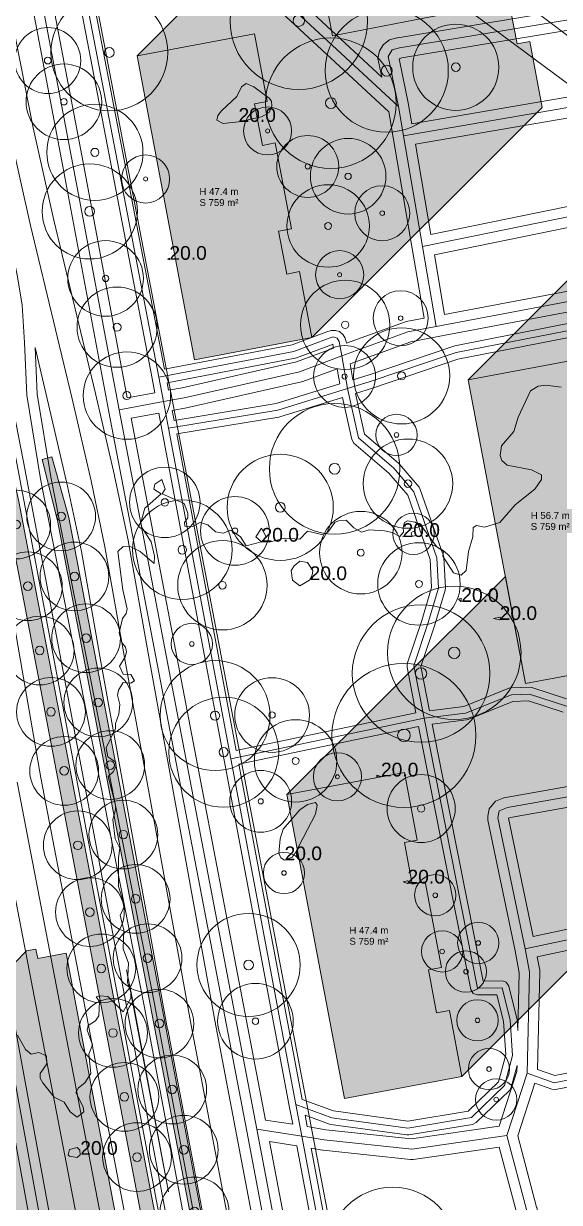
# Model space of a CAD drawing. Header units: metres. Extents: x -8 to 1190, y -11 to 1223.
# Drawn here: x 711.3 to 789.3, y 441 to 612.6 of the extents above; entities that cross this region are included whole.
import ezdxf

# ---------------------------------------------------------------- set-up
doc = ezdxf.new("R2010")
doc.units = ezdxf.units.M
doc.header["$MEASUREMENT"] = 0
for name, color, linetype, lineweight, true_color in [('TPX_BUILDING_AREAS_TEXT', 7, 'CONTINUOUS', 0, 0x000000), ('TPX_BUILDING_HEIGHTS_TEXT', 7, 'CONTINUOUS', 0, 0x000000), ('TPX_BUILDINGS', 7, 'CONTINUOUS', 0, 0x000000), ('TPX_BUILDINGS_HATCH', 7, 'CONTINUOUS', 0, 0xf0f0f0), ('TPX_BUILDINGS_SHADOWS_HATCH', 7, 'CONTINUOUS', 0, 0x000000), ('TPX_BUILDINGS_SHADOWS_OUTLINES', 7, 'CONTINUOUS', 0, 0x000000), ('TPX_CADASTRES', 7, 'CONTINUOUS', 0, 0x646464), ('TPX_CONTOUR_LINES_5M', 7, 'CONTINUOUS', 0, 0x969696), ('TPX_CONTOUR_LINES_5M_TEXT', 7, 'CONTINUOUS', 0, 0x000000), ('TPX_RAILWAYS_AXES', 7, 'CONTINUOUS', 0, 0x464646), ('TPX_ROADS_AXES', 7, 'CONTINUOUS', 0, 0x323232), ('TPX_ROADS_CONTOURS', 7, 'CONTINUOUS', 0, 0x646464), ('TPX_VEGETATION_GREEN_SPACES', 7, 'CONTINUOUS', 0, 0x58ba48), ('TPX_VEGETATION_GREEN_SPACES_HATCH', 7, 'CONTINUOUS', 0, 0x58ba48), ('TPX_VEGETATION_TREES_INDIVIDUAL', 7, 'CONTINUOUS', 0, 0x136734)]:
    doc.layers.add(name, color=color, linetype=linetype, lineweight=lineweight, true_color=true_color)
doc.styles.add('TPX_TEXTE', font='arial.ttf')

# ---------------------------------------------------------------- blocks, each defined once
blk = doc.blocks.new('TREETR007_CR075')
at = {"layer": 'TPX_VEGETATION_TREES_INDIVIDUAL'}
for radius in [7.5, 0.7083333333333334]:
    blk.add_circle((0, 0, 0.0361), radius, dxfattribs=at)
blk = doc.blocks.new('TREETR006_CR063')
at = {"layer": 'TPX_VEGETATION_TREES_INDIVIDUAL'}
for radius in [6.27, 0.625]:
    blk.add_circle((0, 0, 0.0361), radius, dxfattribs=at)
blk = doc.blocks.new('TREETR006_CR070')
at = {"layer": 'TPX_VEGETATION_TREES_INDIVIDUAL'}
for radius in [7, 0.5833333333333334]:
    blk.add_circle((0, 0, 0.0361), radius, dxfattribs=at)
blk = doc.blocks.new('TREETR003_CR030')
at = {"layer": 'TPX_VEGETATION_TREES_INDIVIDUAL'}
for radius in [3, 0.3333333333333333]:
    blk.add_circle((0, 0, 0.0361), radius, dxfattribs=at)
blk = doc.blocks.new('TREETR005_CR065')
at = {"layer": 'TPX_VEGETATION_TREES_INDIVIDUAL'}
for radius in [6.5, 0.5416666666666666]:
    blk.add_circle((0, 0, 0.0361), radius, dxfattribs=at)
blk = doc.blocks.new('TREETR007_CR085')
at = {"layer": 'TPX_VEGETATION_TREES_INDIVIDUAL'}
for radius in [8.5, 0.7083333333333334]:
    blk.add_circle((0, 0, 0.0361), radius, dxfattribs=at)
blk = doc.blocks.new('TREETR003_CR035')
at = {"layer": 'TPX_VEGETATION_TREES_INDIVIDUAL'}
for radius in [3.5, 0.2916666666666667]:
    blk.add_circle((0, 0, 0.0361), radius, dxfattribs=at)
blk = doc.blocks.new('TREETR004_CR045')
at = {"layer": 'TPX_VEGETATION_TREES_INDIVIDUAL'}
for radius in [4.5, 0.375]:
    blk.add_circle((0, 0, 0.0361), radius, dxfattribs=at)
blk = doc.blocks.new('TREETR005_CR060')
at = {"layer": 'TPX_VEGETATION_TREES_INDIVIDUAL'}
for radius in [6, 0.5]:
    blk.add_circle((0, 0, 0.0361), radius, dxfattribs=at)
blk = doc.blocks.new('TREETR005_CR050')
at = {"layer": 'TPX_VEGETATION_TREES_INDIVIDUAL'}
for radius in [4.95, 0.5416666666666666]:
    blk.add_circle((0, 0, 0.0361), radius, dxfattribs=at)
blk = doc.blocks.new('TREETR008_CR095')
at = {"layer": 'TPX_VEGETATION_TREES_INDIVIDUAL'}
for radius in [9.5, 0.7916666666666666]:
    blk.add_circle((0, 0, 0.0361), radius, dxfattribs=at)
blk = doc.blocks.new('TREETR005_CR055')
at = {"layer": 'TPX_VEGETATION_TREES_INDIVIDUAL'}
for radius in [5.5, 0.4583333333333333]:
    blk.add_circle((0, 0, 0.0361), radius, dxfattribs=at)
blk = doc.blocks.new('TREETR006_CR064')
at = {"layer": 'TPX_VEGETATION_TREES_INDIVIDUAL'}
for radius in [6.36, 0.5833333333333334]:
    blk.add_circle((0, 0, 0.0361), radius, dxfattribs=at)
blk = doc.blocks.new('TREETR003_CR040')
at = {"layer": 'TPX_VEGETATION_TREES_INDIVIDUAL'}
for radius in [4, 0.3333333333333333]:
    blk.add_circle((0, 0, 0.0361), radius, dxfattribs=at)
blk = doc.blocks.new('TREETR006_CR050')
at = {"layer": 'TPX_VEGETATION_TREES_INDIVIDUAL'}
for radius in [5, 0.625]:
    blk.add_circle((0, 0, 0.0361), radius, dxfattribs=at)
blk = doc.blocks.new('TREETR007_CR069')
at = {"layer": 'TPX_VEGETATION_TREES_INDIVIDUAL'}
for radius in [6.92, 0.7083333333333334]:
    blk.add_circle((0, 0, 0.0361), radius, dxfattribs=at)
blk = doc.blocks.new('TREETR006_CR072')
at = {"layer": 'TPX_VEGETATION_TREES_INDIVIDUAL'}
for radius in [7.24, 0.625]:
    blk.add_circle((0, 0, 0.0361), radius, dxfattribs=at)
blk = doc.blocks.new('TREETR007_CR080')
at = {"layer": 'TPX_VEGETATION_TREES_INDIVIDUAL'}
for radius in [8, 0.6666666666666666]:
    blk.add_circle((0, 0, 0.0361), radius, dxfattribs=at)
blk = doc.blocks.new('TREETR004_CR050')
at = {"layer": 'TPX_VEGETATION_TREES_INDIVIDUAL'}
for radius in [5, 0.4166666666666667]:
    blk.add_circle((0, 0, 0.0361), radius, dxfattribs=at)
blk = doc.blocks.new('TREETR008_CR097')
at = {"layer": 'TPX_VEGETATION_TREES_INDIVIDUAL'}
for radius in [9.71, 0.8333333333333334]:
    blk.add_circle((0, 0, 0.0361), radius, dxfattribs=at)
blk = doc.blocks.new('TREETR009_CR105')
at = {"layer": 'TPX_VEGETATION_TREES_INDIVIDUAL'}
for radius in [10.48, 0.9166666666666666]:
    blk.add_circle((0, 0, 0.0361), radius, dxfattribs=at)
blk = doc.blocks.new('TREETR006_CR058')
at = {"layer": 'TPX_VEGETATION_TREES_INDIVIDUAL'}
for radius in [5.83, 0.5833333333333334]:
    blk.add_circle((0, 0, 0.0361), radius, dxfattribs=at)
blk = doc.blocks.new('TREETR005_CR054')
at = {"layer": 'TPX_VEGETATION_TREES_INDIVIDUAL'}
for radius in [5.44, 0.4583333333333333]:
    blk.add_circle((0, 0, 0.0361), radius, dxfattribs=at)
blk = doc.blocks.new('TREETR008_CR090')
at = {"layer": 'TPX_VEGETATION_TREES_INDIVIDUAL'}
for radius in [8.96, 0.7916666666666666]:
    blk.add_circle((0, 0, 0.0361), radius, dxfattribs=at)
blk = doc.blocks.new('TREETR005_CR048')
at = {"layer": 'TPX_VEGETATION_TREES_INDIVIDUAL'}
for radius in [4.8, 0.5]:
    blk.add_circle((0, 0, 0.0361), radius, dxfattribs=at)
blk = doc.blocks.new('TREETR005_CR051')
at = {"layer": 'TPX_VEGETATION_TREES_INDIVIDUAL'}
for radius in [5.13, 0.5416666666666666]:
    blk.add_circle((0, 0, 0.0361), radius, dxfattribs=at)
blk = doc.blocks.new('TREETR007_CR077')
at = {"layer": 'TPX_VEGETATION_TREES_INDIVIDUAL'}
for radius in [7.72, 0.7083333333333334]:
    blk.add_circle((0, 0, 0.0361), radius, dxfattribs=at)
blk = doc.blocks.new('TREETR008_CR100')
at = {"layer": 'TPX_VEGETATION_TREES_INDIVIDUAL'}
for radius in [10, 0.8333333333333334]:
    blk.add_circle((0, 0, 0.0361), radius, dxfattribs=at)

msp = doc.modelspace()

# ---------------------------------------------------------------- hatches: boundary and pattern name
at = {"layer": 'TPX_BUILDINGS_HATCH'}
for points in [[(744.9250020496547, 611.0661301291548), (727.8215341083705, 607.8721708930098), (736.1679296009243, 563.6504072821699), (753.2689227573574, 566.8552860892378), (751.4592265598476, 576.4628281272016), (749.5953683368862, 576.1152786887251), (748.417452763766, 582.3505940116011), (750.2813100330532, 582.6981434500776), (747.9203328602016, 595.1905741370283), (746.0564794056118, 594.8430266059004), (744.9141149036586, 600.8911013281904), (746.7779674045742, 601.2386498129927), (744.9250020496547, 611.0661301291548)], [(793.1193561069667, 563.9186262763105), (776.0101956836879, 560.7117371237837), (784.3542108051479, 516.5008930838667), (801.4660386554897, 519.696899858769), (799.6455726139247, 529.313415018376), (797.7817029468715, 528.9658541358076), (796.6063317768276, 535.1902661002241), (798.4702004902065, 535.5378269827925), (796.1147555820644, 548.0430769599043), (794.2534608356655, 547.6846165335737), (793.1110705845058, 553.7326893485151), (794.9749345295131, 554.0802492774092), (794.3225697986782, 557.5396799719892), (793.1193561069667, 563.9186262763105)], [(766.7380084507167, 503.5428328192793), (749.6368770115077, 500.3379254019819), (757.9832334034145, 456.1161217368208), (775.0926179401577, 459.32297083502635), (773.2747735492885, 468.9285978949629), (771.4108895771205, 468.58104368811473), (770.2329797260463, 474.8163647330366), (772.0968617908657, 475.16391893988475), (769.7440528385341, 487.65828558569774), (767.8720168583095, 487.3088078177534), (766.7296580784023, 493.35688921576366), (768.6016921512783, 493.7063660300337), (766.7380084507167, 503.5428328192793)]]:
    msp.add_hatch(color=256, dxfattribs=at).paths.add_polyline_path(points)
at = {"layer": 'TPX_BUILDINGS_SHADOWS_HATCH'}
for points in [[(761.3383950702846, 641.3890328085981), (727.8215455524623, 607.8721842444502), (744.9249991886318, 611.0661406195723), (746.7779750339687, 601.2386603034101), (744.9141263477504, 600.8910946524702), (746.0564870350063, 594.8430380499922), (747.920330952853, 595.1905846274458), (750.2813176624477, 582.6981529868208), (748.4174642078578, 582.3505863822065), (749.5953759662807, 576.1152901328169), (751.459224652499, 576.4628376639448), (753.2689303867519, 566.8552946723066), (786.7857846729457, 600.3721480048262), (784.9760875217617, 609.97969004279), (783.1122292988002, 609.6321406043135), (782.1752452366054, 614.5920796073042), (783.7981709949672, 616.215005365666), (783.2363166324794, 619.1878914511763), (778.9511451236904, 618.3666214621626), (778.534341763705, 620.5352549231611), (755.9955634586513, 616.220340219792), (753.5937718860805, 628.703154054936), (766.3861655704677, 631.1565432227217), (764.3065156452358, 641.9433102286421), (761.3383950702846, 641.3890328085981)], [(781.4083671085536, 532.1094164527021), (749.6368884555995, 500.33793875342235), (766.7380055896938, 503.54284330969676), (768.6016997806728, 493.70637652045116), (766.7296685688198, 493.3568815863691), (767.872024487704, 487.3088202155195), (769.7440499775112, 487.6582960761152), (772.0968694202602, 475.1639275229536), (770.2329911701381, 474.8163571036421), (771.4108972065151, 468.58105513220653), (773.2747706882656, 468.92860743170604), (775.0926255695522, 459.3229803717695), (808.6094789020717, 492.83983275061473), (806.7916345112026, 502.44545981055126), (804.9277505390346, 502.0979056037031), (803.9907741062343, 507.0578322089277), (805.6137227527797, 508.68078085547313), (803.2609138004482, 521.1751475012861), (802.8716077320278, 521.1024698889814), (828.3259515278041, 546.5568136847578), (815.1256913654506, 544.1727642691694), (812.4234418384731, 559.024274317082), (836.5784873478115, 563.3868374503218), (836.6517352573574, 562.9668240225874), (839.2807797901332, 548.5353417075239), (847.5539216510952, 556.8084826148115), (844.9248742572963, 571.2399716055952), (844.8516377918422, 571.6599764502607), (837.6297692768276, 570.3556618369184), (836.9401340000331, 574.0077604926191), (838.5631551258266, 575.6307816184126), (836.2077092640102, 588.1360325491987), (834.3464145176113, 587.7775711691938), (833.4449281208217, 592.5502438223921), (835.0678882114589, 594.1732039130293), (833.2123097889125, 604.011581865605), (816.103150319308, 600.8046917594038), (776.0102090351284, 560.7117504752241), (793.1193532459438, 563.918636766728), (794.9749421589077, 554.0802597678266), (793.1110820285976, 553.7326817191206), (794.25346846506, 547.6846289313398), (796.1147527210414, 548.0430874503218), (798.470208119601, 535.5378355658613), (796.6063432209194, 535.1902584708296), (797.781710576266, 528.9658655798994), (799.6455707065761, 529.3134245551191), (801.4660453312099, 519.6969084418379), (784.3542127124965, 516.5008835471235), (781.4083671085536, 532.1094164527021)]]:
    msp.add_hatch(color=256, dxfattribs=at).paths.add_polyline_path(points)
h = msp.add_hatch(color=256, dxfattribs=at)
h.paths.add_polyline_path([(648.9327287189662, 464.45872542029247), (633.3763923160732, 448.9023890173994), (701.9572515003383, 461.705182520207), (710.8142175190151, 414.6234192526899), (726.3705586902797, 430.17975851660594), (717.5136022083461, 477.26152178412303), (713.3828553669155, 476.49038645392284), (713.1129283420742, 477.85122152930126), (711.7461337558925, 477.58639952307567), (710.0228738300502, 475.8631395972334), (648.9327287189662, 464.45872542029247)])
h.paths.add_polyline_path([(703.2608432285488, 469.10111662512645), (704.6276454441249, 469.3659491217695), (705.0375928394496, 467.29926058417186), (703.6707915775478, 467.03442045813426), (703.2608432285488, 469.10111662512645)], flags=16)
at = {"layer": 'TPX_VEGETATION_GREEN_SPACES_HATCH'}
for points in [[(705.202120732516, 567.3939804709516), (704.1375646106899, 567.2349600470625), (705.8265456669033, 557.518399683293), (707.9013518802822, 546.6040186560713), (745.4852609150112, 349.6486687338911), (747.4693908207119, 350.07060000067577), (712.2818812839687, 534.3462509787641), (710.6499976627529, 543.0176090872847), (708.6743115894496, 551.7229532874189), (707.3501519672573, 558.1769356406294), (705.202120732516, 567.3939804709516)], [(715.4411143772304, 549.4985031760298), (714.0189256183803, 549.1400599158369), (716.2606687061489, 540.255813089665), (752.4494857303798, 351.18762919073924), (753.8733949176967, 351.465924707707), (717.9112319462001, 540.6681189215742), (715.4411143772304, 549.4985031760298)]]:
    msp.add_hatch(color=256, dxfattribs=at).paths.add_polyline_path(points)

# ---------------------------------------------------------------- linework, layer by layer
at = {"layer": 'TPX_BUILDINGS', "elevation": 0.042100000000000005}
for points in [[(744.9250020496547, 611.0661301291548), (727.8215341083705, 607.8721708930098), (736.1679296009243, 563.6504072821699), (753.2689227573574, 566.8552860892378), (751.4592265598476, 576.4628281272016), (749.5953683368862, 576.1152786887251), (748.417452763766, 582.3505940116011), (750.2813100330532, 582.6981434500776), (747.9203328602016, 595.1905741370283), (746.0564794056118, 594.8430266059004), (744.9141149036586, 600.8911013281904), (746.7779674045742, 601.2386498129927)], [(793.1193561069667, 563.9186262763105), (776.0101956836879, 560.7117371237837), (784.3542108051479, 516.5008930838667), (801.4660386554897, 519.696899858769), (799.6455726139247, 529.313415018376), (797.7817029468715, 528.9658541358076), (796.6063317768276, 535.1902661002241), (798.4702004902065, 535.5378269827925), (796.1147555820644, 548.0430769599043), (794.2534608356655, 547.6846165335737), (793.1110705845058, 553.7326893485151), (794.9749345295131, 554.0802492774092), (794.3225697986782, 557.5396799719892)], [(766.7380084507167, 503.5428328192793), (749.6368770115077, 500.3379254019819), (757.9832334034145, 456.1161217368208), (775.0926179401577, 459.32297083502635), (773.2747735492885, 468.9285978949629), (771.4108895771205, 468.58104368811473), (770.2329797260463, 474.8163647330366), (772.0968617908657, 475.16391893988475), (769.7440528385341, 487.65828558569774), (767.8720168583095, 487.3088078177534), (766.7296580784023, 493.35688921576366), (768.6016921512783, 493.7063660300337)]]:
    msp.add_lwpolyline(points, close=True, dxfattribs=at)
at = {"layer": 'TPX_BUILDINGS_SHADOWS_OUTLINES', "elevation": 0.0391}
for points in [[(761.3383950702846, 641.3890328085981), (727.8215455524623, 607.8721842444502), (744.9249991886318, 611.0661406195723), (746.7779750339687, 601.2386603034101), (744.9141263477504, 600.8910946524702), (746.0564870350063, 594.8430380499922), (747.920330952853, 595.1905846274458), (750.2813176624477, 582.6981529868208), (748.4174642078578, 582.3505863822065), (749.5953759662807, 576.1152901328169), (751.459224652499, 576.4628376639448), (753.2689303867519, 566.8552946723066), (786.7857846729457, 600.3721480048262), (784.9760875217617, 609.97969004279), (783.1122292988002, 609.6321406043135), (782.1752452366054, 614.5920796073042), (783.7981709949672, 616.215005365666), (783.2363166324794, 619.1878914511763), (778.9511451236904, 618.3666214621626), (778.534341763705, 620.5352549231611), (755.9955634586513, 616.220340219792), (753.5937718860805, 628.703154054936), (766.3861655704677, 631.1565432227217), (764.3065156452358, 641.9433102286421)], [(648.9327287189662, 464.45872542029247), (633.3763923160732, 448.9023890173994), (701.9572515003383, 461.705182520207), (710.8142175190151, 414.6234192526899), (726.3705586902797, 430.17975851660594), (717.5136022083461, 477.26152178412303), (713.3828553669155, 476.49038645392284), (713.1129283420742, 477.85122152930126), (711.7461337558925, 477.58639952307567), (710.0228738300502, 475.8631395972334)]]:
    msp.add_lwpolyline(points, close=True, dxfattribs=at)
for points in [[(816.103150319308, 600.8046917594038), (776.0102090351284, 560.7117504752241), (793.1193532459438, 563.918636766728)], [(801.4660453312099, 519.6969084418379), (784.3542127124965, 516.5008835471235), (781.4083671085536, 532.1094164527021), (749.6368884555995, 500.33793875342235), (766.7380055896938, 503.54284330969676), (768.6016997806728, 493.70637652045116), (766.7296685688198, 493.3568815863691), (767.872024487704, 487.3088202155195), (769.7440499775112, 487.6582960761152), (772.0968694202602, 475.1639275229536), (770.2329911701381, 474.8163571036421), (771.4108972065151, 468.58105513220653), (773.2747706882656, 468.92860743170604), (775.0926255695522, 459.3229803717695), (808.6094789020717, 492.83983275061473)]]:
    msp.add_lwpolyline(points, dxfattribs=at)
at = {"layer": 'TPX_CADASTRES', "elevation": 0.024099999999999996}
msp.add_lwpolyline([(792.8631543628871, 617.9086937583052), (769.7674560062587, 613.4297213233076), (756.2602204792202, 610.8104147589765), (754.3717555515468, 620.7271980918013), (750.6373071186244, 640.3383812583052), (746.9250478260219, 659.8323282874189), (744.5137719623744, 672.4949783957563), (741.3743915073574, 688.980910745915), (711.6734523288906, 683.3608660376631), (708.5864104740322, 699.5772051489912), (709.4475907795131, 699.7401327765547), (709.355667065829, 700.2232412970625), (738.1944417469203, 705.6802401221357), (732.2419385425746, 736.9387592948042), (699.8711823932827, 730.8130287802778), (714.6332625858486, 653.5587362921797), (718.3623799793422, 634.0435385382734), (773.7940988056362, 343.955034700688), (875.4743823520839, 362.6969790137373)], dxfattribs=at)
msp.add_lwpolyline([(823.327012013644, 674.6685146964155), (746.9250478260219, 659.8323282874189), (750.6373071186244, 640.3383812583052), (754.3717555515468, 620.7271980918013), (756.2602204792202, 610.8104147589765), (769.7674560062587, 613.4297213233076), (792.8631543628871, 617.9086937583052), (826.139605473727, 624.3619331992231), (829.3390702717006, 641.5522617972456)], close=True, dxfattribs=at)
at = {"layer": 'TPX_CONTOUR_LINES_5M', "elevation": 0.04810000000000001}
for points in [[(743.7066796075087, 603.8705154289491), (743.0335571120959, 603.3703778730705), (742.3217386417091, 601.9761077915318), (740.1283231205307, 599.8847026689909), (739.5815409603529, 599.1875676279888), (739.415284929797, 598.4904325869866), (740.3541325919796, 598.0124677149579), (742.5891639355104, 598.2663103654049), (745.9417109510396, 599.018213132862), (747.059226622805, 599.6329839904793), (747.4415280618705, 600.5818377099931), (747.3852599745151, 601.2789727505296), (747.059226622805, 601.6921952413395), (744.8241952792741, 603.3605105951428), (743.7066796075087, 603.8705154289491)], [(732.5315228889231, 578.4129009470344), (732.2746429736726, 578.2735164021142), (732.5315228889231, 578.1883211014792), (732.5315228889231, 578.4129009470344)], [(710.436285330914, 465.3376397807151), (711.6138360719196, 463.2462346581742), (712.4162407959811, 462.55831420002505), (713.5337564677466, 462.81165188131854), (714.6512721397448, 462.3196210572496), (714.6819447551388, 461.1548295356333), (713.7286292524077, 459.7605594540946), (713.7212720948737, 459.06342441309243), (714.1095925425179, 458.36628937209025), (715.7687878115103, 456.29323902213946), (717.217823251849, 455.5777492085472), (718.0913399201818, 454.18347912700847), (719.1213348270394, 453.4068048368208), (720.0791807167698, 454.18347912700847), (719.982317409711, 454.88061416801065), (718.9031024822034, 456.97201929055154), (719.3300885094795, 457.6691543315537), (720.2463848104235, 458.36628937209025), (721.1189269023016, 459.7605594540946), (720.7895812655333, 462.5490996176377), (721.3632380769122, 463.9433696991764), (720.5685273227282, 466.0347748217173), (720.7266751313582, 466.7319098627195), (721.7593737123534, 467.42904490372166), (722.2785810281057, 468.1261799442582), (722.3652973237913, 470.2175850667991), (721.859108183533, 470.91472010780126), (722.4738818425685, 471.070784504991), (723.591397514334, 470.9487266950309), (725.8264288580976, 468.7330685798079), (726.9439445298631, 470.70173311419785), (726.9439445298631, 471.5687112552114), (726.4299284941517, 473.00612523034215), (726.5709184475709, 475.7946653938852), (725.7844573273323, 477.8860705164261), (725.8851667840499, 480.6746106799692), (725.3792673321441, 482.7660158025101), (725.9774216911756, 484.16028588451445), (725.1076952090953, 486.9488260480575), (725.1105853382032, 491.1316362931393), (725.3040696489625, 492.525906374678), (724.6281029165257, 493.9201764566824), (724.2881902174558, 496.70871662022546), (724.7011804548092, 498.10298670176417), (724.6775469544809, 498.80012174276635), (723.6231343792751, 502.98293198784813), (724.3575031275395, 503.6800670288503), (724.7171042396221, 504.3772020698525), (724.7593996203505, 505.074337110389), (723.591397514334, 505.8550099711865), (723.3501121832523, 507.1657422329299), (724.7093879973982, 509.954282396473), (724.7089131860994, 510.69628549925983), (725.1984652308747, 512.0456875194795), (725.3300286296289, 513.4399576010182), (724.9712144099176, 514.834227682557), (725.1387739419006, 515.5313627235591), (725.8264288580976, 516.6366698541678), (726.9439445298631, 516.5464495047927), (727.4502294987906, 516.9256328055635), (726.9439445298631, 517.8132950724103), (725.8264288580976, 517.8540033488534), (725.269132855814, 519.0170379281044), (726.1158330773469, 520.4113080096431), (726.3031271758955, 521.1084430506453), (726.1536927660927, 521.8055780916475), (725.5996987130493, 522.502713132184), (725.2217845476698, 523.8969832141884), (725.7282199251931, 525.9883883367293), (726.2332570895087, 526.6855233777314), (726.3934691590257, 527.382658418268), (725.7343800656963, 530.171198581811), (725.0464460523799, 535.7482789088972), (725.8264288580976, 536.474206475541), (726.9439445298631, 536.4138536672108), (728.2989228717051, 535.7482789088972), (730.2964915453922, 534.0052510057576), (730.3661091292743, 535.051143867895), (729.8744754088111, 537.1425489904359), (728.5075119014364, 539.2339541129768), (728.3793543714564, 539.931089153979), (728.9527828765567, 542.0224942765199), (731.3221766392235, 544.1138993990608), (730.2674232185818, 544.8110344400629), (730.4357501300983, 545.5081694810651), (731.4140072171576, 546.229321738705), (731.9358338550664, 544.8110344400629), (731.4719108862337, 544.1138993990608), (734.6859029370826, 542.719629317522), (735.1944600888528, 541.3253592359833), (735.1997503957245, 540.6282241949812), (734.7163589114789, 539.931089153979), (734.7665542326868, 539.3959093354642), (735.8840699044522, 539.383570372127), (737.0015855764505, 539.9659801130183), (738.1191012482159, 539.6066009290516), (739.2366169199813, 538.5729731917381), (740.3541325919796, 538.3953124512918), (741.471648263745, 538.8231909060851), (742.8796691317111, 537.8396840314381), (743.7066796075087, 536.5634477282874), (745.9417109510396, 537.1307066590525), (747.059226622805, 537.0695296856575), (749.2942579665687, 537.6924757892266), (751.5292893103324, 537.5168322795071), (752.6468049820978, 538.6943558841012), (754.8818363258615, 538.1616038177162), (755.5590011351742, 538.5368190724403), (756.5921827037819, 539.931089153979), (757.1168676693924, 540.1997974766418), (758.2343833413906, 540.2781391553581), (759.3518990131561, 539.151054575108), (760.4694146849215, 538.5437904228456), (761.5869303566869, 538.8932674201205), (763.8219617004506, 538.7385132065974), (764.9394773722161, 538.4821618339047), (766.0569930442143, 537.8986891917884), (766.603583623888, 538.5368190724403), (766.5355993756093, 539.2339541129768), (766.7567148073576, 539.931089153979), (767.1745087159798, 540.2014364036731), (768.2920243877452, 540.0032761627808), (769.4095400597434, 539.1495663737878), (771.3746332263108, 536.4454139498994), (772.391268922016, 535.7482789088972), (772.3321459458675, 535.051143867895), (773.879602747038, 532.6414488391019), (774.9971184188034, 532.3069631988183), (775.7282528094947, 532.9597387453541), (776.0607081707567, 535.7482789088972), (776.6831233471166, 537.8396840314381), (776.7314839742612, 539.2339541129768), (777.2321497625671, 539.5368776656687), (778.3496654343326, 539.2647196012549), (780.5962101398036, 539.931089153979), (782.8197281216271, 542.5257080909796), (785.7196286511607, 544.8110344400629), (786.6779905757867, 546.2053045220673), (786.6779860451352, 546.9024395626038), (785.2337448261678, 547.599574603606), (781.6889551111963, 548.2967096446082), (780.8876555429306, 548.9938446851447), (780.6621103915386, 549.6909797261469), (780.8366087495815, 551.0852498081513), (782.630327683175, 553.1766549306922), (783.2904634689912, 555.2680600532331), (785.0547594653908, 559.1261805393733), (786.1722751371562, 559.7912585916929), (787.2897908091545, 559.9365993957035), (789.5248221526854, 559.6453401111066)], [(745.9417109510396, 539.1155283153057), (745.1081894494127, 537.8396840314381), (745.9417109510396, 537.158874806948), (746.6203115789685, 537.8396840314381), (745.9417109510396, 539.1155283153057)], [(767.1745087159798, 537.936180124525), (766.454005190637, 537.8396840314381), (767.1745087159798, 537.936180124525)], [(751.5292893103324, 534.3187627005391), (750.6602841601707, 533.6568737863563), (750.25867666048, 532.9597387453541), (750.4317690790631, 531.5654686638154), (751.5292893103324, 530.7426864113659), (752.9373144696001, 531.5654686638154), (753.3199483980425, 532.2626037043519), (753.4064005543478, 532.9597387453541), (752.6468049820978, 534.1498318244703), (751.5292893103324, 534.3187627005391)], [(774.9971184188034, 528.941843749024), (774.5908809788525, 528.7769285002723), (774.9971184188034, 528.3840775587596), (774.9971184188034, 528.941843749024)], [(780.5846967780963, 526.1502022393979), (779.6967862590682, 525.9883883367293), (780.5846967780963, 525.7595305838622), (780.7431242491584, 525.9883883367293), (780.5846967780963, 526.1502022393979)], [(762.7044460286852, 503.1944298814051), (762.7044460286852, 502.9422576338984), (763.3168725969736, 502.98293198784813), (762.7044460286852, 503.1944298814051)], [(752.6468049820978, 498.91295153368264), (751.5292893103324, 498.1432383302599), (749.1054879114963, 495.3144465382211), (748.6286830946337, 493.9201764566824), (748.4316282975487, 491.8287713341415), (748.7521910332143, 491.1316362931393), (749.2942579665687, 490.7915306291543), (750.4117736383341, 491.24357528286055), (750.8353969343007, 491.8287713341415), (753.7643206538633, 497.50372340437025), (754.0460721591953, 498.80012174276635), (753.7643206538633, 499.1921440977603), (752.6468049820978, 498.91295153368264)], [(767.1745087159798, 487.7825564243831), (766.5348292607814, 487.64596108859405), (767.1745087159798, 487.4022489460185), (767.400133403251, 487.64596108859405), (767.1745087159798, 487.7825564243831)], [(718.0038191550411, 448.70673964452), (717.8278207690455, 447.9092637593858), (718.0038191550411, 447.6940197390504), (719.1213348270394, 447.5053758616559), (719.5733824479394, 447.9092637593858), (719.4845037106425, 448.6063987999223), (719.1213348270394, 448.97945112688467), (718.0038191550411, 448.70673964452)]]:
    msp.add_lwpolyline(points, dxfattribs=at)
at = {"layer": 'TPX_RAILWAYS_AXES', "elevation": 0.0331}
for points in [[(801.6507423138246, 602.397601664532), (776.7863586163148, 621.1931605939753), (749.3566787457094, 635.8624721174128), (720.0375945782289, 646.0586696271785), (689.5333335613832, 651.5336108808406), (658.5846488690004, 652.1398234968074), (627.947781345807, 647.8830714826472), (607.3453605389223, 644.7041774396785), (585.435745975934, 641.0444408063777), (543.5174834942445, 633.5865970258601), (499.6726691937074, 625.7552028303035), (485.71928479429334, 623.4427295331843), (472.86662366148084, 621.5739741926081), (458.89498593565077, 619.7405505781062), (390.6738441204652, 613.5259395246394), (384.33702542539686, 613.1248126630671), (375.2428367352113, 612.6603427533992), (361.21186139341444, 612.5391727094539), (345.74722745176405, 613.276710093487), (327.61604382749647, 614.4786639814265), (115.90689160581678, 640.8054881696589), (20.843457004986703, 652.8097415571101), (7.366761565208435e-07, 656.1911731367)], [(-4.670582711696625e-07, 650.090291716624), (20.03754378343001, 646.8431908865459), (115.20918990159407, 634.8183991690166), (326.8842272856273, 607.7240006704815), (345.00158644700423, 606.2886369009502), (360.59885359788314, 605.5363442678936), (374.7706217863597, 605.6446816702373), (384.0300669767894, 606.1020905752666), (390.56175185227767, 606.4801232595928), (459.00529051804915, 612.7011353750713), (473.2426333525218, 614.539682128001), (486.39105559373274, 616.4321534414776), (586.6209941008128, 634.1204278250225), (609.1745143034495, 637.8975007315166), (629.5434413054027, 641.0443436880596), (659.2664980986156, 645.2696892996319), (689.3117442228831, 644.8071191092022), (718.9555544950999, 639.6585633535869), (747.4812007048167, 629.9426400442608), (774.2114901640452, 615.9023644705303), (798.508304128889, 597.8704964895733)]]:
    msp.add_lwpolyline(points, dxfattribs=at)
at = {"layer": 'TPX_ROADS_AXES', "elevation": 0.030099999999999995}
for points in [[(768.7634534351528, 325.2774176276289), (767.6867312900722, 331.15686842566356), (766.643077801913, 337.0786394751631), (765.958302449435, 340.9677071250044), (762.3117160312831, 361.6493363059126), (745.2485398761928, 451.6281323111616), (725.2024373523891, 556.3346295035444), (718.4983891956508, 592.0601124442182), (706.7192477695644, 653.9759640372358), (694.7692365162075, 715.8860115683638), (691.9570178501308, 731.2408823645674), (691.4551124088466, 735.2306074774824)], [(751.819760274142, 450.63487192755565), (750.9489745609462, 455.2395481741987), (741.4744987003505, 505.55881735449657), (732.4189013950527, 553.6638979590498), (731.693331670016, 557.543338266667), (731.0122680179775, 561.0880570090376), (712.8646659366786, 655.517456499394)], [(763.0244416706264, 324.16550680762157), (760.7577037326992, 335.96672865515575), (759.9965085498989, 339.81475779181346), (755.2014913074672, 364.1610264456831), (735.7200307361782, 466.8028559363447), (725.9855050556362, 520.3058418906294), (723.1586083881557, 536.4167513526045), (721.129182767123, 546.0069908774458), (718.3679942600429, 557.933230844792), (712.3268088810146, 583.182308641728), (709.2984094135463, 596.6795591986738), (706.8382863514125, 609.0450358069502), (699.5785588733852, 647.3091368353926)], [(713.7902958353516, 546.3128787311725), (711.777800794458, 558.4962512287311), (711.4499275644775, 566.128810051363), (711.09413456521, 571.579903725069), (710.4257538279053, 575.6914721759968), (709.0712654551025, 582.5295478138141), (705.6440155466553, 596.8418036731891), (695.8263218363281, 646.3896342548542)], [(693.4145478717983, 641.1373400366865), (703.6768378727138, 587.1489882147871), (708.3060016147792, 563.3965420401655), (709.7926663868129, 556.5090880072676), (711.3120488636196, 548.7893166220747), (749.2221211902797, 348.2975954688154), (752.229578923434, 338.2475762045942)], [(743.411518048495, 626.2440275824629), (744.6860694400966, 620.1465792334639), (765.8505010120571, 600.5012793219648)], [(764.3471955768764, 607.7875647223555), (764.9583615772426, 608.7372278845869), (766.0246848575771, 609.0347618735395), (813.385940503329, 616.9260449088179), (815.0229358188808, 616.7022719061933), (815.5758008472621, 615.6359123862348), (817.2310809604824, 604.9677929556929), (819.9618024341762, 590.4337105429731), (823.7891005985439, 570.082400766667)], [(771.3445043079555, 568.4834217703901), (769.3518685810268, 580.1076264060102), (766.5793761722744, 596.242876497563), (765.8505010120571, 600.5012793219648), (764.3471955768764, 607.7875647223555)], [(766.5793761722744, 596.242876497563), (817.2310809604824, 604.9677929556929)], [(769.3518685810268, 580.1076264060102), (819.9618024341762, 590.4337105429731)], [(808.0432681553066, 517.6924681342207), (798.001759480685, 573.5165896094404), (771.3445043079555, 568.4834217703901)], [(771.3445043079555, 568.4834217703901), (767.2390288822353, 567.7107243216597), (757.6314401142299, 564.2018856680952), (751.4354238025844, 561.8889584220015), (734.6711320392787, 558.0960764563642), (731.693331670016, 557.543338266667), (725.2024373523891, 556.3346295035444)], [(732.4189013950527, 553.6638979590498), (748.3062448017299, 556.2833227789961), (758.437794636935, 559.4324211752973), (761.7522992603481, 560.4558319724165), (774.2450456134975, 564.6912016547285), (792.1252173893154, 568.2065233862959), (793.5123929493129, 567.9468350089155), (794.8380622379482, 566.2687458670698), (800.069085072726, 535.5121893561445), (802.3531417362392, 524.8427796042524), (803.3702945224941, 523.4141268408857), (804.8813151828945, 517.1538080847822), (806.1523560993373, 517.3500351584516), (808.0432681553066, 517.6924681342207), (810.2016496174037, 518.1785397208296), (817.1228150837123, 519.7534660971723), (816.2198009006679, 524.3850636160932), (839.704977940768, 528.92331453925), (845.1394919864833, 529.9750036871992)], [(731.0122680179775, 561.0880570090376), (750.6575459949672, 564.8584923422895), (755.7614345066249, 566.7642359412275), (756.3766030780971, 566.9668659842573), (756.9542750827968, 566.7809109366499), (757.2377957813442, 566.2724165595137)], [(804.8813151828945, 517.1538080847822), (799.01469893381, 515.3788361228071), (797.1262702457607, 514.8068451560102), (793.9488152973354, 513.0562643683515), (790.1351527683437, 513.2729744589888), (784.9283542148769, 514.9792570746504), (782.2816581241786, 514.8843397772871), (775.622738789767, 512.1975531256758), (769.574100445956, 511.44985338812694), (768.0941256992519, 519.0753578818403), (770.1968698017299, 525.3825049079023), (771.689145039767, 530.3719219840132), (771.4582471363246, 534.7823013938032), (768.0822829715908, 544.42318197852), (765.1906108371913, 547.8492636359297), (760.0321301929653, 552.2711701071821), (758.437794636935, 559.4324211752973), (757.6314401142299, 564.2018856680952), (757.2377957813442, 566.2724165595137)], [(713.7902965061367, 546.3128780997358), (728.9219569675624, 469.34213682776317), (738.4595965854824, 418.4623942053877), (743.9367188923061, 390.0193085349165), (749.0176305286586, 362.5989803946577), (751.1414489261806, 350.85611101752147), (751.3594483844936, 348.61757227545604), (752.229578923434, 338.2475762045942), (752.9585875980556, 334.4264788306318), (754.4229878894985, 326.6476988471113)], [(741.4744987003505, 505.55881735449657), (769.574100445956, 511.44985338812694), (777.3443774692714, 472.18991419440135), (780.9336690418422, 472.23096987372264), (782.1285085193813, 467.5301146185957), (782.4689807407558, 462.36308046942577), (781.3018636219203, 458.0027060187422), (776.4796647541225, 453.3326000845991), (767.2143935672939, 451.8032288230024), (756.1638602726161, 453.3165049231611), (750.9489745609462, 455.2395481741987)], [(780.3228177540004, 496.9427065527998), (780.5069446079433, 497.98727175360546), (781.7300233356655, 498.4598650611006), (810.5028199665248, 503.5777287161909), (816.4640492908657, 504.6960901892744)], [(710.3656701557338, 502.16869207983837), (730.9685067646205, 395.245993105229), (740.6621474735439, 341.95196863776073), (741.6852159015834, 336.1174015677534), (742.3746785633266, 332.171904054936), (744.4199256412685, 320.4335169470869)], [(791.4187259189785, 407.8809513724409), (786.891766499728, 428.8267349875532), (784.4967612735927, 439.93027540808544), (781.6367616169155, 450.705502001103), (784.5853766910732, 459.7782911933027), (784.92862887308, 474.5310854590498), (784.2861184589565, 477.91229006415233), (780.3228177540004, 496.9427065527998)], [(704.6267871372402, 494.7047972357832), (704.7316636554897, 489.76988836890087), (705.2900971882045, 485.54033133154735), (705.9626292698085, 481.1190447486006), (707.7060174457729, 471.2081799185835), (718.5707654468715, 411.9994644797407), (720.2752303592861, 403.4948134100996), (720.6053695194423, 399.43004938727245), (720.7658156864345, 393.9674009955488), (721.1644820682704, 389.53905817633495), (723.5834950916469, 377.566625086125), (730.1866979114711, 343.50889059668407), (730.9016017429531, 339.8570761359297), (732.0024146549404, 334.1674265540205), (732.7879752628505, 330.10650583868846), (735.0106114856899, 318.67462488776073)], [(784.2861184589565, 477.91229006415233), (819.1194257251918, 485.3341631568037)], [(784.5853766910732, 459.7782911933027), (788.5170716755092, 458.4041561759077), (793.3867225162685, 459.3685974753462)], [(781.6367616169155, 450.705502001103), (767.7849044315517, 448.7272467291914), (755.059846829623, 450.0757231391035), (751.819760274142, 450.63487192755565), (745.2485398761928, 451.6281323111616)], [(751.819760274142, 450.63487192755565), (757.9160460941494, 418.2527260459028), (763.4192103855312, 390.35662218695506), (772.5013274662197, 342.21171709662303), (773.2427577488124, 338.3014893210493), (773.6912688724697, 336.0712875998579), (775.4103974811733, 326.59196612006053), (776.6104440204799, 319.97061201697215), (776.9676389209926, 318.01806303625926), (777.1124143116176, 317.25820395117626), (777.9908170215786, 312.40215918188915), (779.0739259235561, 306.38612696295604), (779.9439057819545, 301.93085142737255), (800.0709714405239, 199.32609697943553)]]:
    msp.add_lwpolyline(points, dxfattribs=at)
at = {"layer": 'TPX_ROADS_CONTOURS', "elevation": 0.027099999999999996}
for points in [[(706.7395558995195, 661.7853210670874), (710.481431548018, 662.487432311289), (711.882985655684, 655.3269127113745), (730.0302301091142, 560.8993738396093), (730.4271846455522, 558.8333471519873), (726.4004350346513, 558.0835016472265), (719.9719596547075, 592.3404510719702), (708.192818228621, 654.2563026649877)], [(765.9472280186601, 607.4558513863012), (766.3504529637285, 607.5683620674536), (813.4081254643388, 615.4090622169897), (814.0492339772172, 615.3214243156835), (814.1311698597856, 615.1633890373632), (815.5226245564409, 606.1955965263769), (767.804544035811, 597.9760053856298), (767.3289991063066, 600.7543419105932), (767.3195586842485, 600.8043754799291)], [(768.3116250676103, 595.0191715462133), (816.0296931904741, 603.2387598259374), (818.2148910206743, 591.6081865532324), (770.5681567830034, 581.8866937858984)], [(758.8409324330278, 563.0467050774023), (767.637720648665, 566.259425948374), (771.6228023213334, 567.0094640953466), (796.7933116597123, 571.7619198067114), (806.390237395186, 518.4093797905371), (805.9869390171953, 518.3363445503637), (805.6376252812333, 518.2824161751196), (804.3423801106401, 523.6487539513037), (804.1849208516069, 523.9941127998754), (803.2876992863603, 525.254314254038), (801.0513711613603, 535.7007768852636), (795.8239055317827, 566.4364164574072), (795.6227489155717, 566.8886392815039), (794.2970796269365, 568.5667284233496), (793.6964030903764, 568.9297598106787), (792.3092275303788, 569.189448188059), (791.9323058766313, 569.1877401573583), (774.0521341008134, 565.6724174721166), (773.9239688557573, 565.6382549507543), (761.4441915196367, 561.4072826607153), (759.2335057896562, 560.7246950371191)], [(712.9826055211015, 565.4003093941137), (714.9610696476884, 557.1313379509374), (717.7118831318803, 545.2499111397192), (719.7218099278398, 535.7518165810034), (722.542035643477, 519.6793249351904), (732.2765622776933, 466.1763389809057), (732.2814193409868, 466.15020639728755), (751.7628799122758, 363.5083769066259), (756.3663240117021, 340.1343696815893), (756.0929656666704, 340.0817526085302), (753.6244912785478, 339.56279356312007), (752.8541961354204, 348.7429941399023), (752.6343866032548, 351.0014999611303), (752.6175017994829, 351.1230705482885), (750.4925237339921, 362.87227327656), (745.4116120976396, 390.2926023704931), (739.9332366627641, 418.74239046406), (730.3962779683061, 469.61850435566157), (730.393785063643, 469.63148290943354), (715.2665239018388, 546.5798462135717), (713.2725263279863, 558.6512335045263)], [(732.1830268544145, 560.2945049507543), (750.8460317295976, 563.8764160377905), (751.0073476475663, 563.921667884104), (756.0928884190507, 565.8205612404272), (756.2932429951616, 565.8865555031225), (756.3967548054643, 565.3420904381201), (751.0056815785356, 563.329642127268), (734.3686376255937, 559.5655496818945), (732.393525664229, 559.1989305717871)], [(732.9523006123491, 556.251405547373), (735.0021377247758, 556.6330536110327), (751.7664285344072, 560.4259355766699), (751.960004393477, 560.4836776955053), (756.9320779484697, 562.3397157890722), (757.3060317677446, 560.1278370125219), (748.0754018467851, 557.2587631447241), (733.2219234150834, 554.8097961647436)], [(733.5908780735917, 552.8436258537695), (748.468923155684, 555.296644042246), (748.6030584019609, 555.3283880455419), (757.69766766252, 558.1551817161962), (759.0560289067216, 552.053856681101), (759.3813090962358, 551.5119388801977), (764.4784932774492, 547.142576049082), (767.1993289631791, 543.9189031822607), (770.4671035450883, 534.586987326853), (770.6814599675126, 530.4925668938085), (769.2432704609819, 525.6839893562719), (767.1454587620683, 519.3916338188574), (767.1124435109086, 518.8848303062841), (768.4047198933549, 512.2264345390722), (742.2683921498246, 506.74699671100825)], [(726.9591622990556, 555.1359737617895), (730.9859929722734, 555.8858345253393), (731.4359450978227, 553.4800556404516), (740.4917598408647, 505.3738201363012), (749.9663901966996, 455.0537327034399), (750.4767614048906, 452.3549097282812), (746.5222020787187, 452.9526537163183)], [(742.6385017079301, 504.7811086876318), (768.7894807499833, 510.2636192543432), (776.3634057682939, 471.9957617027685), (776.7140441578813, 471.4135893089697), (777.3558154744096, 471.18997938465327), (780.1583181065507, 471.22203619312495), (781.1367088002153, 467.37275297474116), (781.4602866810746, 462.4621151192114), (780.4074121159501, 458.52855570148677), (776.0084663075395, 454.26835329364985), (767.2004914921708, 452.8144653541967), (756.407553259749, 454.2924669487402), (751.826815192122, 455.9816606743261)], [(706.1276965779252, 494.6779382927343), (706.3286452931352, 498.1972540123388), (706.80167156877, 499.9554069740698), (707.2125287693925, 500.03446180652827), (727.5282731694169, 394.6016891701147), (737.2166648549028, 341.33652193378657), (738.0802493733354, 336.41149027179927), (733.2829747837968, 335.4453886253759), (732.3742910069413, 340.1420067055151), (731.6590161961503, 343.79573232959956), (725.0560727757402, 377.8521316749975), (722.6510644597001, 389.75549013447016), (722.2638374012895, 394.0567510826513), (722.104722563643, 399.4740865929052), (722.1004462880082, 399.5514782173559), (721.770307127852, 403.6162431938574), (721.745983664412, 403.78957540821284), (720.0439239186235, 412.282224486582), (709.1823783558793, 471.4734867317602), (707.4429584187455, 481.36179430317134), (706.7752595585771, 485.75130445789546), (706.2295699757524, 489.88434202503413)], [(726.314701620955, 474.82840711902827), (727.4488568943925, 469.0592601997778), (732.4249435109086, 442.5136984093115)], [(752.2596564930864, 453.6903951866552), (755.8178744954057, 452.37826521229), (756.0281854313798, 452.3257520897314), (767.0787187260576, 450.8124759895727), (767.3772550267167, 450.8165796501562), (776.642525259871, 452.3459509117529), (777.175351683516, 452.614255736582), (781.9975515049882, 457.28436167072505), (782.2678580922075, 457.74414331745356), (783.1109271687455, 460.8938673241064), (783.0908952397294, 460.0328987343237), (780.4991717976518, 452.0582569343969), (767.7574868840165, 450.23855097126216), (755.2666459721513, 451.5622080070898), (752.5742507618852, 452.02684004139155)], [(783.2000690144487, 450.6626671059057), (785.6925693196245, 458.3320072395727), (788.1871400517412, 457.4601515037939), (788.7113490742631, 457.4232099754736), (792.4596763295121, 458.16557104419917), (793.3982082051225, 443.08910639118403), (793.4170032185502, 442.9486931068823), (795.2555194539018, 434.05975897144526), (795.668220106978, 431.85120470356196), (788.1435466450639, 430.1374395592138), (785.9630399388261, 440.2465475304052), (785.9465614003129, 440.3150861961767)], [(747.1165004414506, 449.8287466270849), (751.0663524311967, 449.2317131264135), (756.934954230208, 418.05918199848384), (762.4373098057695, 390.16718084644526), (771.3330865544267, 343.01007635425776), (768.5076261204667, 342.480240653269), (767.2574573201127, 342.23802835773677), (763.7889295262285, 361.90979845356196), (763.7854514759965, 361.9288089973852)]]:
    msp.add_lwpolyline(points, close=True, dxfattribs=at)
for points in [[(743.6655994099565, 619.0471971733496), (764.4577050847001, 599.7474983436987), (765.1010413807817, 595.9888571007177), (767.8734660786577, 579.854001830332), (769.616721693892, 569.6845691902563), (766.9615827244706, 569.1848419411108), (766.7244496983476, 569.1196983559057), (758.2993741673417, 566.0427330238745), (758.2201991719194, 566.4591882927343), (758.130188528914, 566.5964019997045), (758.1112056416459, 566.7594021065161), (757.8276849430986, 567.2678964836523), (757.2606950444169, 567.7328069908544), (756.6830230397172, 567.9187620384619), (756.0637489003129, 567.9166668159887), (755.4116330784746, 567.7010601265356), (750.3865008992143, 565.824723075144), (731.8056159657426, 562.2585724098608), (714.0315118473954, 654.7445076210424)], [(705.2460637730546, 653.6935938103124), (717.0244813603349, 591.7815454704687), (723.7291942280717, 556.0525768501684), (743.775060240645, 451.3473127586767), (760.8361850422807, 361.379335234873), (764.3117232960649, 341.6678035957739), (763.2396197956987, 341.4604709846899), (758.637850348372, 364.8255422813818), (739.1611161869951, 467.44247228931636), (729.4309287709184, 520.921610663645), (726.6059423130937, 537.0216377479956), (726.5827804249711, 537.1413534386083), (724.5533548039384, 546.7315920097753), (724.5389886540361, 546.7964361412451), (721.7719178837724, 558.7476661903784), (715.7364907902665, 583.9726713402197), (712.7228255909868, 597.404258559458), (710.2740388554521, 609.7127550346777), (703.0172162693925, 647.9615429146215)], [(692.432756964583, 640.9473427040502), (702.6944280308671, 586.9622486336157), (707.3244681996293, 563.2052486641333), (708.8132529896684, 556.3070171577856), (710.3301492375322, 548.5998762352392), (748.2395320576616, 348.11180193256587), (748.2640968007036, 348.01090795826167), (750.544498030562, 340.390490363352), (750.6658206623979, 338.9446037514135), (747.5899720829912, 338.3068321449682), (744.9465480488725, 337.78305418323725), (744.1056495350786, 342.57830602955073), (734.4120078724809, 395.8723314506933), (734.4052863758989, 395.90822298359126), (713.808637205977, 502.79880602192134), (704.5403466862626, 556.2516744835302), (704.5317950886674, 556.2990568382666), (699.812226836104, 581.4570854408666), (687.9496398610063, 644.6767404777929)], [(677.9209438008256, 620.2284877998754), (696.396226469893, 521.2132356865332), (696.4115243596025, 521.1411245567724), (697.3812280339189, 517.066102812998), (697.404638831038, 516.9793470604345), (698.5410133046098, 513.2198093635961), (698.5778909367509, 513.1126087410375), (699.8792520207353, 509.7487095100805), (699.9047446888871, 509.68693811725825), (701.3559318226762, 506.38138944935054), (701.3878465336747, 506.31337435077876), (704.0002866429277, 501.09014684986323), (703.3914237660356, 498.82711012195796), (703.3423534077592, 498.5229061348364), (703.1292262715288, 494.7903059227392), (703.127126280684, 494.6729267342016), (703.2320018452592, 489.7380178673193), (703.2445693654008, 489.57354624103755), (703.8030028981157, 485.3439882500097), (704.4853110951371, 480.85917455982417), (706.2306504887529, 470.9374521477148), (716.8266206425615, 413.19347269367427)], [(813.1394105595537, 618.4056471092626), (765.7781549138017, 610.5143640739843), (765.6215415638871, 610.4795721275732), (764.555219237227, 610.1820381386206), (763.6969981831498, 609.5489929420874), (763.0858321827836, 608.5993297798559), (762.8781371754594, 607.4844692451879), (763.4338346165605, 604.791088889353), (746.0566077870317, 620.9210203392431)], [(797.7234607380815, 574.9905470116064), (772.5651994389482, 570.2404049141333), (771.0758786839433, 578.9284761650488), (818.7691732090898, 588.6594703895971)], [(790.3223672551103, 514.2639492256567), (785.2397628468461, 515.9295328361914), (784.8925147694536, 515.9786146385595), (782.2458186787553, 515.8836982948706), (781.9074807805009, 515.8116977913305), (775.3700471562333, 513.1739280922338), (770.3779168766923, 512.556828330271), (769.1258292836137, 519.0081489784643), (771.1455360096879, 525.0662286980078), (772.6472116154619, 530.0853756172583), (772.6877780598588, 530.4242037041113), (772.4568801564164, 534.8345831139013), (772.4020553273149, 535.1127966148779), (769.0260902089067, 544.7536771995947), (768.8464732808061, 545.0681722862646), (765.954802100081, 548.4942539436743), (765.8414321583696, 548.6084945900366), (760.9358468693681, 552.8136165840551), (759.6144004506059, 558.7491348488256), (762.0733752888627, 559.5087793571874), (774.5031743687578, 563.7228067619726), (792.1298318547197, 567.188287566416)], [(808.7684884709306, 504.79278356861323), (781.4673391026445, 499.9366844398901), (781.1893840474077, 499.85904676746577), (779.9663053196855, 499.38645345997065), (779.0297189396806, 498.24766428302974), (778.8455920857377, 497.20309908222407), (778.8543258351274, 496.6368759376928), (782.8149448079057, 477.6193378670141), (783.4253392857499, 474.4071434242651), (783.230192725081, 466.01984770130366), (783.1263442677446, 467.5958650810644), (783.0976911229081, 467.77645666431636), (781.9028516453691, 472.4773119194433), (781.5430083912797, 473.0238798363134), (780.9222312611528, 473.2309044105932), (778.1639877003618, 473.19935495685786), (770.7638164204545, 510.5893076164648), (775.745420042891, 511.2051065666601), (775.9969163578935, 511.27019579242915), (782.4929872197099, 513.8912761909887), (784.7861991566606, 513.973516295664), (789.8237443608232, 512.3226984245703)], [(818.8068395298906, 486.80123121570796), (785.4473691624589, 479.6933878166601), (781.8632188481279, 496.9032486183569), (782.1354356450029, 497.0084322197363), (810.7655044239946, 502.1009090645239)], [(792.4078345936723, 460.19415075611323), (788.5899282139726, 459.4380090935156), (786.0981279057451, 460.30889875721186), (786.4282231968828, 474.49619467090815), (786.4022594136186, 474.8111103279516), (786.0336404484697, 476.75096113514155), (819.4320111912675, 483.8670938713476)], [(790.0591588658281, 397.6847046120092), (768.4923005742021, 394.2922304375097), (768.156576697249, 394.1754730446264), (764.132666174788, 391.90684015583247), (758.8979793232866, 418.44200212787837), (753.1676831883378, 448.88008577656), (754.8047586125322, 448.59757215809077), (754.9017759007402, 448.584075759165), (767.6268344563432, 447.2355993492529), (767.9969754857011, 447.2423141701147), (780.5289893788286, 449.0320757133886), (783.0379167241044, 439.5795381767675), (785.4256177586503, 428.50985987018794), (789.577113692183, 409.3013094170019), (783.7941222828813, 409.04665644001216), (783.1672864598222, 408.8785207970068), (765.0319638890214, 399.4343956215307), (764.2941442173906, 398.5548265678808), (764.3943753880449, 397.4111603004858), (765.2739444416948, 396.6733396751806), (766.4176107090898, 396.7735717995092), (784.2581439656205, 406.06418306659907), (790.9571357411332, 406.3591716988012)]]:
    msp.add_lwpolyline(points, dxfattribs=at)
at = {"layer": 'TPX_VEGETATION_GREEN_SPACES', "elevation": 0.0031}
for points in [[(705.202120732516, 567.3939804709516), (704.1375646106899, 567.2349600470625), (705.8265456669033, 557.518399683293), (707.9013518802822, 546.6040186560713), (745.4852609150112, 349.6486687338911), (747.4693908207119, 350.07060000067577), (712.2818812839687, 534.3462509787641), (710.6499976627529, 543.0176090872847), (708.6743115894496, 551.7229532874189), (707.3501519672573, 558.1769356406294)], [(715.4411143772304, 549.4985031760298), (714.0189256183803, 549.1400599158369), (716.2606687061489, 540.255813089665), (752.4494857303798, 351.18762919073924), (753.8733949176967, 351.465924707707), (717.9112319462001, 540.6681189215742)]]:
    msp.add_lwpolyline(points, close=True, dxfattribs=at)

# ---------------------------------------------------------------- block references
at = {"layer": 'TPX_VEGETATION_TREES_INDIVIDUAL'}
for name, p in [('TREETR008_CR100', (751.3485676848795, 612.9902537399903, 0.0361)), ('TREETR007_CR085', (723.8035696984734, 608.3655551294796, 0.0361)), ('TREETR008_CR090', (764.1497119390406, 605.7134217205457, 0.0361)), ('TREETR005_CR048', (714.8438773851376, 607.1883677286096, 0.0361)), ('TREETR006_CR063', (774.193603582913, 606.2103727860376, 0.0361)), ('TREETR008_CR095', (756.0265458961949, 600.989447508473, 0.0361)), ('TREETR005_CR055', (717.182836511638, 601.1879586647265, 0.0361)), ('TREETR006_CR070', (721.6901728783268, 593.8269464336336, 0.0361)), ('TREETR003_CR035', (746.8191816469189, 596.9457765556872, 0.0361)), ('TREETR004_CR045', (752.658400534885, 591.7709243991412, 0.0361)), ('TREETR005_CR055', (758.5361502098385, 590.3492114669643, 0.0361)), ('TREETR007_CR069', (720.9471639376134, 585.2276010545902, 0.0361)), ('TREETR003_CR035', (729.0703597450629, 589.9515413548797, 0.0361)), ('TREETR005_CR060', (755.6247926966753, 583.110441793222, 0.0361)), ('TREETR003_CR040', (763.5003235370386, 584.9679675558582, 0.0361)), ('TREETR005_CR055', (723.247590522049, 575.4740310851485, 0.0361)), ('TREETR003_CR035', (757.2978618741035, 576.0169347282499, 0.0361)), ('TREETR005_CR065', (758.095872065518, 568.7170287636109, 0.0361)), ('TREETR006_CR058', (724.9206300710794, 568.3805170282722, 0.0361)), ('TREETR003_CR040', (766.1805523110088, 569.6878674193285, 0.0361)), ('TREETR006_CR070', (766.3126435049344, 561.2948705786839, 0.0361)), ('TREETR006_CR064', (726.3460003833752, 558.4205353064463, 0.0361)), ('TREETR004_CR045', (758.0188207926694, 561.2107236441225, 0.0361)), ('TREETR008_CR095', (756.5713826685678, 547.7650841074064, 0.0361)), ('TREETR003_CR030', (765.5696706599556, 552.6954716164619, 0.0361)), ('TREETR005_CR065', (767.2427497308236, 545.6019333563745, 0.0361)), ('TREETR007_CR077', (748.6572819647845, 542.1544033521786, 0.0361)), ('TREETR005_CR051', (731.8604764295742, 542.8728563115001, 0.0361)), ('TREETR006_CR050', (716.7858542103786, 540.8399718543515, 0.0361)), ('TREETR006_CR050', (710.2546090723481, 539.656283558812, 0.0361)), ('TREETR006_CR072', (734.4085891167633, 535.9856977341697, 0.0361)), ('TREETR004_CR050', (742.0750357089564, 538.7298955195583, 0.0361)), ('TREETR005_CR060', (760.3743223415222, 535.5577707830817, 0.0361)), ('TREETR003_CR030', (768.040766378399, 538.301995081827, 0.0361)), ('TREETR006_CR050', (718.7203217966016, 532.0903839170933, 0.0361)), ('TREETR005_CR065', (740.2478337043431, 530.8107845508493, 0.0361)), ('TREETR006_CR050', (711.944738546852, 530.6649512150325, 0.0361)), ('TREETR005_CR060', (768.8387831170112, 531.0020492631011, 0.0361)), ('TREETR008_CR097', (773.97360607679, 520.9808855983429, 0.0361)), ('TREETR006_CR050', (720.4078872490209, 523.109953221865, 0.0361)), ('TREETR008_CR100', (769.1414795839228, 517.9691348304041, 0.0361)), ('TREETR006_CR050', (713.662616858026, 521.3004221720621, 0.0361)), ('TREETR003_CR030', (735.7954288732726, 522.2724987408146, 0.0361)), ('TREETR006_CR050', (722.1747100811917, 513.7569669312797, 0.0361)), ('TREETR007_CR080', (739.1800752466079, 511.8385326671414, 0.0361)), ('TREETR009_CR105', (766.648361304542, 508.95689993398264, 0.0361)), ('TREETR006_CR050', (715.3021227328572, 512.3777001290582, 0.0361)), ('TREETR005_CR054', (747.4739440807607, 511.92264801543206, 0.0361)), ('TREETR007_CR080', (740.4348669052124, 506.5183489508927, 0.0361)), ('TREETR006_CR050', (723.920165702235, 504.6405938467942, 0.0361)), ('TREETR005_CR060', (750.8971432787366, 505.24185004271567, 0.0361)), ('TREETR006_CR050', (717.22505613463, 503.7864925218746, 0.0361)), ('TREETR003_CR035', (756.9840856690425, 502.93340482609347, 0.0361)), ('TREETR004_CR045', (745.8173305511009, 499.3636257215403, 0.0361)), ('TREETR005_CR050', (769.1579836315941, 498.3165230099112, 0.0361)), ('TREETR006_CR050', (725.8343327119946, 494.5168469478376, 0.0361)), ('TREETR006_CR050', (719.1925856948365, 492.96187923196703, 0.0361)), ('TREETR003_CR030', (749.2019941855688, 488.92962544132024, 0.0361)), ('TREETR006_CR050', (727.6200364260003, 485.15680472692475, 0.0361)), ('TREETR006_CR050', (720.9682637285441, 483.242746506352, 0.0361)), ('TREETR003_CR030', (771.2108111425769, 485.6963361771777, 0.0361)), ('TREETR007_CR075', (744.0450864303857, 475.545003301464, 0.0361)), ('TREETR006_CR050', (729.3609674393665, 476.5341768008657, 0.0361)), ('TREETR003_CR030', (772.2179618875962, 477.50963504146785, 0.0361)), ('TREETR003_CR030', (777.4683875190094, 478.747995886486, 0.0361)), ('TREETR006_CR050', (722.6252307135146, 475.04910040227696, 0.0361)), ('TREETR003_CR030', (775.679719301872, 474.5820087422617, 0.0361)), ('TREETR006_CR050', (731.0822176453657, 467.00933696329594, 0.0361)), ('TREETR005_CR055', (745.052208164474, 467.3582943463698, 0.0361)), ('TREETR006_CR050', (724.3263479305897, 465.646092928946, 0.0361)), ('TREETR003_CR030', (777.3528095732909, 467.4883907409385, 0.0361)), ('TREETR003_CR030', (779.0259015576448, 460.3947654776275, 0.0361)), ('TREETR006_CR050', (732.9407936905045, 457.413319544401, 0.0361)), ('TREETR006_CR050', (725.9798562724609, 456.3354219412431, 0.0361)), ('TREETR003_CR030', (780.0715849159751, 455.9612460061908, 0.0361)), ('TREETR006_CR050', (734.6202847850509, 448.6496188985184, 0.0361)), ('TREETR006_CR050', (727.8220220634248, 447.5755669330247, 0.0361)), ('TREETR006_CR050', (736.1859417548403, 439.6749527542852, 0.0361)), ('TREETR008_CR095', (765.0026596516836, 433.6864838679321, 0.0361))]:
    msp.add_blockref(name, p, dxfattribs=at)

# ---------------------------------------------------------------- texts
at = {"layer": 'TPX_BUILDING_AREAS_TEXT', "style": 'TPX_TEXTE'}
for p in [(736.9068740682412, 586.022050117183, 0.04510000000000001), (785.097699963638, 538.8694551533902, 0.04510000000000001), (758.7237013330629, 478.4910173008866, 0.04510000000000001)]:
    msp.add_text('S 759 m²', height=1, dxfattribs=at).set_placement(p)
at = {"layer": 'TPX_BUILDING_HEIGHTS_TEXT', "style": 'TPX_TEXTE'}
for s, p in [('H 47.4 m', (736.9068740682412, 587.6220501171829, 0.04510000000000001)), ('H 56.7 m', (785.097699963638, 540.4694551533901, 0.04510000000000001)), ('H 47.4 m', (758.7237013330629, 480.0910173008866, 0.04510000000000001))]:
    msp.add_text(s, height=1, dxfattribs=at).set_placement(p)
at = {"layer": 'TPX_CONTOUR_LINES_5M_TEXT', "style": 'TPX_TEXTE'}
for p in [(742.5891639355104, 598.2663103654049, 0.04810000000000001), (732.5315228889231, 578.1883211014792, 0.04810000000000001), (745.9417109510396, 537.158874806948, 0.04810000000000001), (766.454005190637, 537.8396840314381, 0.04810000000000001), (752.9373144696001, 531.5654686638154, 0.04810000000000001), (774.9971184188034, 528.3840775587596, 0.04810000000000001), (780.5846967780963, 525.7595305838622, 0.04810000000000001), (763.3168725969736, 502.98293198784813, 0.04810000000000001), (749.2942579665687, 490.7915306291543, 0.04810000000000001), (767.1745087159798, 487.4022489460185, 0.04810000000000001), (719.5733824479394, 447.9092637593858, 0.04810000000000001)]:
    msp.add_text('20.0', height=2, dxfattribs=at).set_placement(p)

doc.saveas('drawing.dxf')
